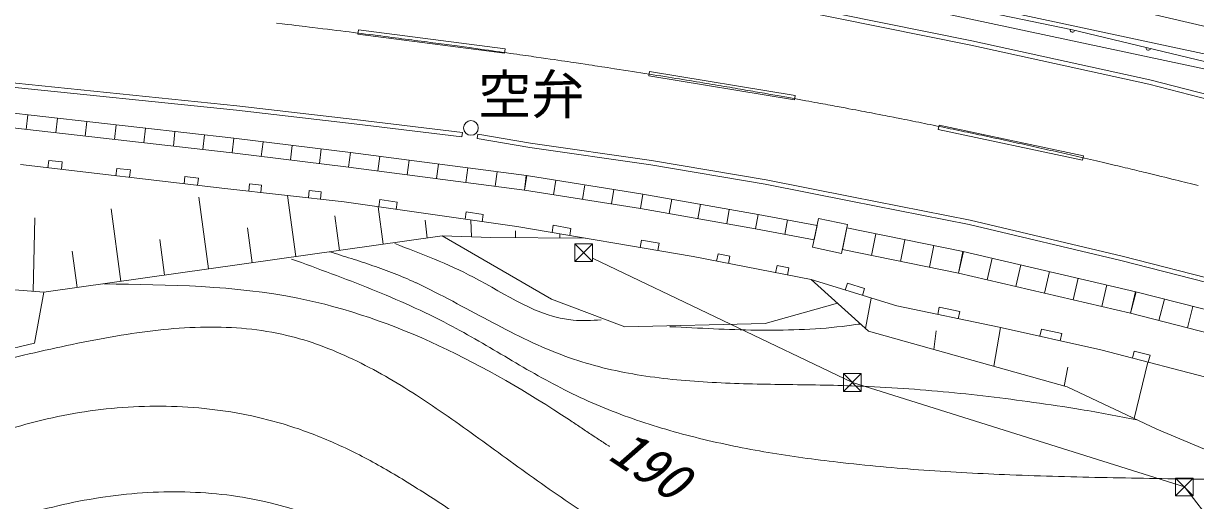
# Model space of a CAD drawing. Units: millimetres, scale not verified. Extents: x 40000 to 680000, y 20000 to 380000.
# Drawn here: x 490392 to 530206, y 263162 to 279353 of the extents above; entities that cross this region are included whole.
import ezdxf
from ezdxf.enums import TextEntityAlignment as Align

# ---------------------------------------------------------------- set-up
doc = ezdxf.new("R2010")
doc.units = ezdxf.units.MM
doc.header["$LTSCALE"] = 1000
doc.linetypes.add('CHAIN', pattern=[18.5, 12, -1.5, 3.5, -1.5])
doc.layers.add('M-BGD', color=7, linetype='Continuous', lineweight=13)
doc.layers.add('M-BMK', color=2, linetype='CHAIN', lineweight=13)
doc.styles.add('ＭＳ ゴシック', font='')
doc.styles.get('ＭＳ ゴシック').set_extended_font_data('MS Gothic')

msp = doc.modelspace()

# ---------------------------------------------------------------- linework, layer by layer
at = {"layer": 'M-BGD'}
for p, q in [((514356, 281784), (533881, 277591)), ((514251, 281296), (533763, 277105)), ((519204, 280551), (526026, 279135)), ((516533, 279986), (522608, 278765)), ((527713, 279910), (534107, 278423)), ((516505, 279838), (522577, 278618)), ((501754, 278992), (501773, 279141)), ((501773, 279141), (506751, 278496)), ((526026, 279135), (533747, 277285)), ((506732, 278347), (501754, 278992)), ((522608, 278765), (528653, 277438)), ((506751, 278496), (506732, 278347)), ((522577, 278618), (528618, 277292)), ((511630, 277578), (511655, 277726)), ((516583, 276763), (511630, 277578)), ((511655, 277726), (516607, 276911)), ((489674, 277224), (497630, 276411)), ((489689, 277373), (497646, 276560)), ((528618, 277292), (535432, 275543)), ((528653, 277438), (535472, 275687)), ((516607, 276911), (516583, 276763)), ((489542, 276365), (497541, 275460)), ((497630, 276411), (501627, 275945)), ((497646, 276560), (501645, 276094)), ((490546, 276252), (490489, 275755)), ((491545, 276139), (491488, 275642)), ((492544, 276026), (492487, 275529)), ((493542, 275913), (493486, 275416)), ((501627, 275945), (505284, 275507)), ((501645, 276094), (505302, 275656)), ((489491, 275868), (497482, 274964)), ((494541, 275800), (494485, 275303)), ((495540, 275687), (495484, 275190)), ((496539, 275574), (496483, 275077)), ((505284, 275507), (505302, 275656)), ((505802, 275446), (505827, 275594)), ((505827, 275594), (507619, 275289)), ((521461, 275756), (521493, 275903)), ((526369, 274712), (521461, 275756)), ((521493, 275903), (526400, 274859)), ((497538, 275461), (497482, 274964)), ((497543, 275460), (497482, 274964)), ((497541, 275460), (501499, 274972)), ((498532, 275338), (498470, 274842)), ((499520, 275216), (499459, 274720)), ((505802, 275446), (507596, 275141)), ((507596, 275141), (511699, 274552)), ((507619, 275289), (511722, 274701)), ((497482, 274964), (501436, 274476)), ((500509, 275094), (500448, 274598)), ((501497, 274972), (501436, 274476)), ((501501, 274971), (501436, 274476)), ((501499, 274972), (507480, 274192)), ((502496, 274842), (502431, 274346)), ((526400, 274859), (526369, 274712)), ((497235, 273751), (490295, 274568)), ((491249, 274707), (491220, 274459)), ((491249, 274707), (491712, 274653)), ((491712, 274653), (491683, 274404)), ((493563, 274435), (493533, 274186)), ((493563, 274435), (494025, 274380)), ((494025, 274380), (493996, 274132)), ((501436, 274476), (507408, 273697)), ((503491, 274712), (503427, 274216)), ((504487, 274582), (504422, 274086)), ((505482, 274452), (505418, 273956)), ((506478, 274322), (506413, 273827)), ((511699, 274552), (515589, 273901)), ((511722, 274701), (515616, 274049)), ((495876, 274162), (495847, 273914)), ((495876, 274162), (496339, 274108)), ((496339, 274108), (496309, 273860)), ((507473, 274193), (507408, 273697)), ((507487, 274191), (507408, 273697)), ((507480, 274192), (511431, 273564)), ((508472, 274034), (508393, 273540)), ((515616, 274049), (518529, 273473)), ((501289, 273294), (497235, 273751)), ((498074, 273908), (498046, 273659)), ((498074, 273908), (498479, 273862)), ((498479, 273862), (498451, 273614)), ((500101, 273679), (500073, 273431)), ((500101, 273679), (500506, 273634)), ((500506, 273634), (500478, 273385)), ((507408, 273697), (511348, 273071)), ((509457, 273878), (509378, 273384)), ((510441, 273722), (510363, 273228)), ((511426, 273565), (511348, 273071)), ((511435, 273564), (511348, 273071)), ((511431, 273564), (515349, 272871)), ((515589, 273901), (518500, 273326)), ((496673, 271022), (496346, 273460)), ((499643, 271442), (499366, 273511)), ((507150, 272458), (501289, 273294)), ((502614, 271862), (502444, 273129)), ((502497, 273374), (502461, 273127)), ((502497, 273374), (503083, 273291)), ((503083, 273291), (503047, 273043)), ((512413, 273391), (512326, 272898)), ((513391, 273217), (513304, 272725)), ((518500, 273326), (522521, 272531)), ((518529, 273473), (522553, 272678)), ((490724, 270261), (490784, 272760)), ((493702, 270601), (493372, 273061)), ((501128, 271652), (500972, 272819)), ((505427, 272956), (505392, 272709)), ((505427, 272956), (506013, 272873)), ((506013, 272873), (505978, 272625)), ((511348, 273071), (515259, 272379)), ((514369, 273044), (514281, 272552)), ((515346, 272871), (515259, 272379)), ((515351, 272870), (515259, 272379)), ((515349, 272871), (517348, 272497)), ((517190, 271761), (517400, 272739)), ((517400, 272739), (518387, 272527)), ((498158, 271232), (497998, 272420)), ((504101, 272072), (504033, 272673)), ((505607, 272109), (505594, 272680)), ((513138, 271444), (507150, 272458)), ((508389, 272502), (508348, 272255)), ((508389, 272502), (508988, 272400)), ((508988, 272400), (508946, 272154)), ((515259, 272379), (517256, 272006)), ((516349, 272684), (516257, 272192)), ((517348, 272497), (517256, 272006)), ((518387, 272527), (518177, 271550)), ((518361, 272412), (518212, 271677)), ((518361, 272412), (522308, 271615)), ((522521, 272531), (527673, 271307)), ((522553, 272678), (527709, 271453)), ((491088, 270232), (504611, 272144)), ((495187, 270812), (495025, 272021)), ((508331, 269991), (504611, 272144)), ((504611, 272144), (506266, 272085)), ((506266, 272085), (509473, 272065)), ((507108, 272080), (507110, 272316)), ((508608, 272070), (508609, 272211)), ((511383, 271995), (511342, 271749)), ((511383, 271995), (511982, 271894)), ((519345, 272214), (519196, 271479)), ((520329, 272015), (520181, 271280)), ((492217, 270391), (492052, 271622)), ((511982, 271894), (511940, 271647)), ((513988, 271533), (513939, 271287)), ((513988, 271533), (514388, 271454)), ((518177, 271550), (517190, 271761)), ((518212, 271677), (522149, 270882)), ((521313, 271816), (521165, 271081)), ((522297, 271617), (522149, 270882)), ((522319, 271613), (522149, 270882)), ((522308, 271615), (528175, 270249)), ((517145, 270659), (513138, 271444)), ((514388, 271454), (514340, 271209)), ((515991, 271140), (515943, 270895)), ((515991, 271140), (516392, 271061)), ((523294, 271386), (523124, 270655)), ((524268, 271159), (524098, 270428)), ((527673, 271307), (534289, 269616)), ((527709, 271453), (534327, 269761)), ((516392, 271061), (516344, 270816)), ((522149, 270882), (527997, 269520)), ((525243, 270932), (525073, 270201)), ((486167, 270622), (491088, 270232)), ((520055, 269765), (517145, 270659)), ((519091, 268915), (517145, 270659)), ((518382, 270540), (518309, 270301)), ((518382, 270540), (518964, 270362)), ((518964, 270362), (518891, 270123)), ((526218, 270705), (526048, 269974)), ((527192, 270478), (527022, 269747)), ((490770, 268501), (491088, 270232)), ((508331, 269991), (510821, 269054)), ((519182, 270033), (519000, 268996)), ((528167, 270251), (527997, 269520)), ((528184, 270247), (527997, 269520)), ((528175, 270249), (533988, 268756)), ((529150, 269999), (528963, 269272)), ((515589, 269167), (518040, 269857)), ((523538, 269046), (520055, 269765)), ((521499, 269722), (521448, 269478)), ((521499, 269722), (522195, 269579)), ((522195, 269579), (522145, 269334)), ((530116, 269751), (529929, 269024)), ((510821, 269054), (515589, 269167)), ((527997, 269520), (533793, 268032)), ((519091, 268915), (525843, 267021)), ((521393, 268921), (521319, 268290)), ((523576, 269038), (523355, 267719)), ((526984, 268275), (523538, 269046)), ((524971, 268982), (524916, 268738)), ((524971, 268982), (525660, 268827)), ((525660, 268827), (525605, 268583)), ((490770, 268501), (486294, 267458)), ((532373, 266879), (526984, 268275)), ((528124, 268237), (528061, 267995)), ((528124, 268237), (528663, 268098)), ((528663, 268098), (528600, 267856)), ((525863, 267687), (525747, 267048)), ((528581, 267861), (528118, 265944)), ((525843, 267021), (528886, 265581)), ((528886, 265581), (536535, 262377))]:
    msp.add_line(p, q, dxfattribs=at)
at = {"layer": 'M-BGD', "color": 30}
for p, q in [((509717, 271869), (509117, 271869)), ((509117, 271869), (509117, 271269)), ((509717, 271869), (509117, 271269)), ((509117, 271869), (509717, 271269)), ((509717, 271269), (509717, 271869)), ((509117, 271269), (509717, 271269)), ((518552, 267168), (509746, 271374)), ((518852, 267468), (518252, 267468)), ((518252, 267468), (518252, 266868)), ((518852, 267468), (518252, 266868)), ((518252, 267468), (518852, 266868)), ((529825, 263622), (518552, 267168)), ((518852, 266868), (518852, 267468)), ((518252, 266868), (518852, 266868)), ((530125, 263922), (529525, 263922)), ((529525, 263922), (529525, 263322)), ((530125, 263922), (529525, 263322)), ((529525, 263922), (530125, 263322)), ((535281, 256662), (529825, 263622)), ((530125, 263322), (530125, 263922)), ((529525, 263322), (530125, 263322))]:
    msp.add_line(p, q, dxfattribs=at)
at = {"layer": 'M-BGD'}
msp.add_circle((505591, 275807), 250, dxfattribs=at)
for centre, start in [((526026, 279135), 168.2766), ((528600, 278519), 166.5225)]:
    msp.add_arc(centre, 75, start, 346.5225, dxfattribs=at)
for points, knots in [([(528207, 265902), (527573, 266025), (526939, 266147), (526302, 266253), (525770, 266342), (525237, 266419), (524703, 266493), (524192, 266564), (523681, 266632), (523169, 266693), (522657, 266754), (522143, 266809), (521629, 266856), (521114, 266904), (520597, 266945), (520081, 266978), (519560, 267011), (519040, 267037), (518519, 267055), (517704, 267082), (516889, 267090), (516073, 267103), (515259, 267115), (514445, 267132), (513632, 267179), (512831, 267226), (512031, 267301), (511239, 267432), (510458, 267562), (509684, 267747), (508938, 268009), (508516, 268157), (508102, 268330), (507695, 268518), (507284, 268707), (506880, 268911), (506479, 269121), (506076, 269332), (505676, 269549), (505274, 269763), (504874, 269977), (504472, 270189), (504065, 270390), (504034, 270405), (504003, 270420), (503973, 270435), (503942, 270450), (503912, 270464), (503881, 270479), (503850, 270494), (503820, 270509), (503789, 270523), (503758, 270538), (503727, 270552), (503696, 270566), (503463, 270674), (503227, 270773), (502988, 270867), (502749, 270961), (502507, 271049), (502264, 271133), (502021, 271217), (501776, 271296), (501531, 271374), (501285, 271452), (501039, 271528), (500793, 271604)], [0, 0, 0, 0, 1, 1, 1, 2, 2, 2, 3, 3, 3, 4, 4, 4, 5, 5, 5, 6, 6, 6, 7, 7, 7, 8, 8, 8, 9, 9, 9, 10, 10, 10, 11, 11, 11, 12, 12, 12, 13, 13, 13, 14, 14, 14, 15, 15, 15, 16, 16, 16, 17, 17, 17, 18, 18, 18, 19, 19, 19, 20, 20, 20, 21, 21, 21, 22, 22, 22, 22]), ([(510013, 269293), (509694, 269276), (509375, 269259), (509064, 269285), (507859, 269390), (506789, 270160), (505679, 270741), (504803, 271200), (503903, 271540), (503003, 271881)], [0, 0, 0, 0, 1, 1, 1, 2, 2, 2, 3, 3, 3, 3]), ([(499497, 271359), (499951, 271194), (500405, 271028), (500858, 270859), (501310, 270690), (501761, 270517), (502208, 270336), (502655, 270157), (503099, 269969), (503538, 269771), (503976, 269572), (504409, 269363), (504835, 269139), (505180, 268958), (505519, 268768), (505856, 268573), (506194, 268379), (506529, 268180), (506865, 267982), (507200, 267785), (507537, 267588), (507876, 267398), (508215, 267208), (508557, 267024), (508906, 266852), (509610, 266503), (510338, 266202), (511080, 265942), (511826, 265680), (512586, 265460), (513354, 265272), (514126, 265083), (514906, 264927), (515691, 264795), (516475, 264663), (517263, 264556), (518053, 264464), (518541, 264408), (519029, 264358), (519518, 264313), (520005, 264268), (520492, 264229), (520980, 264194), (521467, 264160), (521954, 264130), (522441, 264103), (522928, 264077), (523416, 264055), (523903, 264035), (524453, 264013), (525002, 263995), (525552, 263979), (526102, 263964), (526652, 263951), (527202, 263939), (527752, 263928), (528303, 263918), (528853, 263909), (529404, 263901), (529954, 263895), (530505, 263884), (531378, 263866), (532251, 263836), (533124, 263806)], [0, 0, 0, 0, 1, 1, 1, 2, 2, 2, 3, 3, 3, 4, 4, 4, 5, 5, 5, 6, 6, 6, 7, 7, 7, 8, 8, 8, 9, 9, 9, 10, 10, 10, 11, 11, 11, 12, 12, 12, 13, 13, 13, 14, 14, 14, 15, 15, 15, 16, 16, 16, 17, 17, 17, 18, 18, 18, 19, 19, 19, 20, 20, 20, 21, 21, 21, 21]), ([(493124, 270511), (495343, 270487), (497562, 270462), (499711, 270031), (503000, 269373), (506126, 267763), (508938, 265899), (509060, 265818), (509182, 265736), (509304, 265655), (509426, 265573), (509548, 265491), (509670, 265410), (509792, 265328), (509915, 265247), (510037, 265166)], [0, 0, 0, 0, 1, 1, 1, 2, 2, 2, 3, 3, 3, 4, 4, 4, 5, 5, 5, 5]), ([(512345, 269063), (512347, 269063), (512349, 269063), (512352, 269063), (512354, 269062), (512356, 269062), (512359, 269062), (512361, 269062), (512363, 269062), (512366, 269062), (512368, 269062), (512370, 269062), (512373, 269061), (512858, 269037), (513343, 269011), (513829, 268990), (514314, 268969), (514799, 268952), (515285, 268945), (515771, 268939), (516257, 268943), (516743, 268962), (517231, 268981), (517719, 269015), (518204, 269072), (518411, 269096), (518618, 269125), (518825, 269153)], [0, 0, 0, 0, 1, 1, 1, 2, 2, 2, 3, 3, 3, 4, 4, 4, 5, 5, 5, 6, 6, 6, 7, 7, 7, 8, 8, 8, 9, 9, 9, 9]), ([(461217, 253551), (462634, 254283), (464051, 255015), (465390, 255871), (466595, 256642), (467737, 257513), (468864, 258398), (469979, 259273), (471079, 260161), (472199, 261027), (473291, 261872), (474402, 262697), (475568, 263441), (476706, 264168), (477898, 264819), (479148, 265325), (479819, 265596), (480507, 265825), (481203, 266026), (481911, 266231), (482627, 266406), (483346, 266567), (484080, 266732), (484818, 266882), (485556, 267031), (486309, 267183), (487061, 267334), (487811, 267499), (488799, 267715), (489783, 267954), (490769, 268179), (491745, 268403), (492724, 268613), (493713, 268773), (494663, 268928), (495622, 269036), (496587, 269047), (497511, 269058), (498441, 268981), (499339, 268768), (500114, 268584), (500865, 268300), (501585, 267957), (502334, 267601), (503049, 267181), (503745, 266733), (504467, 266268), (505167, 265772), (505863, 265269), (506571, 264758), (507273, 264241), (507986, 263738), (508700, 263235), (509425, 262748), (510169, 262289), (510897, 261839), (511644, 261416), (512413, 261038), (513163, 260669), (513935, 260343), (514730, 260080), (515512, 259820), (516316, 259622), (517131, 259505), (517608, 259436), (518088, 259395), (518569, 259375), (519056, 259354), (519543, 259354), (520030, 259368), (520523, 259383), (521015, 259411), (521506, 259448), (522001, 259485), (522495, 259530), (522989, 259578), (524130, 259687), (525271, 259807), (526412, 259918), (527545, 260028), (528679, 260128), (529815, 260201), (530939, 260273), (532065, 260318), (533191, 260305), (534306, 260291), (535421, 260219), (536531, 260106), (537693, 259988), (538849, 259826), (540005, 259664)], [0, 0, 0, 0, 1, 1, 1, 2, 2, 2, 3, 3, 3, 4, 4, 4, 5, 5, 5, 6, 6, 6, 7, 7, 7, 8, 8, 8, 9, 9, 9, 10, 10, 10, 11, 11, 11, 12, 12, 12, 13, 13, 13, 14, 14, 14, 15, 15, 15, 16, 16, 16, 17, 17, 17, 18, 18, 18, 19, 19, 19, 20, 20, 20, 21, 21, 21, 22, 22, 22, 23, 23, 23, 24, 24, 24, 25, 25, 25, 26, 26, 26, 27, 27, 27, 28, 28, 28, 29, 29, 29, 30, 30, 30, 30]), ([(465824, 253079), (466922, 253497), (468020, 253916), (469128, 254306), (470186, 254678), (471252, 255025), (472309, 255400), (473357, 255771), (474395, 256170), (475412, 256622), (476419, 257069), (477405, 257568), (478343, 258144), (479151, 258641), (479923, 259195), (480679, 259769), (481442, 260349), (482187, 260949), (482940, 261540), (483694, 262132), (484456, 262714), (485249, 263255), (486041, 263796), (486864, 264295), (487727, 264714), (488608, 265142), (489531, 265487), (490476, 265749), (491430, 266014), (492407, 266195), (493392, 266289), (494374, 266383), (495364, 266390), (496348, 266303), (497318, 266217), (498281, 266039), (499213, 265760), (499479, 265681), (499741, 265593), (500002, 265498), (500261, 265403), (500518, 265301), (500772, 265192), (501026, 265083), (501277, 264968), (501525, 264847), (501773, 264726), (502018, 264599), (502260, 264467), (502504, 264334), (502745, 264196), (502983, 264055), (503222, 263913), (503458, 263767), (503693, 263620), (503928, 263472), (504162, 263322), (504395, 263170), (504628, 263019), (504860, 262867), (505092, 262715), (505321, 262565), (505550, 262415), (505779, 262266), (506008, 262117), (506238, 261967), (506467, 261818), (506696, 261669), (506926, 261520), (507155, 261372), (507384, 261223), (507614, 261074), (507843, 260925)], [0, 0, 0, 0, 1, 1, 1, 2, 2, 2, 3, 3, 3, 4, 4, 4, 5, 5, 5, 6, 6, 6, 7, 7, 7, 8, 8, 8, 9, 9, 9, 10, 10, 10, 11, 11, 11, 12, 12, 12, 13, 13, 13, 14, 14, 14, 15, 15, 15, 16, 16, 16, 17, 17, 17, 18, 18, 18, 19, 19, 19, 20, 20, 20, 21, 21, 21, 22, 22, 22, 23, 23, 23, 24, 24, 24, 24]), ([(510037, 265166), (510066, 265147), (510095, 265129), (510124, 265111), (510153, 265092), (510182, 265074), (510211, 265056), (510240, 265037), (510269, 265019), (510298, 265000)], [0, 0, 0, 0, 1, 1, 1, 2, 2, 2, 3, 3, 3, 3]), ([(543842, 255701), (541990, 256131), (540138, 256560), (538261, 256857), (537395, 256995), (536523, 257104), (535648, 257174), (534541, 257262), (533429, 257288), (532318, 257264), (531201, 257240), (530085, 257164), (528973, 257052), (527849, 256937), (526729, 256785), (525613, 256608), (524483, 256428), (523358, 256223), (522235, 256005), (521726, 255906), (521216, 255804), (520706, 255709), (520200, 255614), (519693, 255525), (519184, 255452), (518684, 255380), (518182, 255323), (517678, 255292), (517186, 255261), (516691, 255255), (516200, 255286), (514653, 255384), (513134, 255853), (511706, 256481), (510197, 257144), (508790, 257984), (507394, 258840), (505969, 259714), (504555, 260606), (503067, 261385), (501624, 262141), (500112, 262793), (498527, 263141), (497600, 263345), (496649, 263445), (495698, 263456), (494733, 263468), (493770, 263388), (492818, 263233), (491856, 263076), (490907, 262843), (489979, 262545), (489053, 262248), (488147, 261886), (487271, 261466), (486463, 261079), (485679, 260643), (484912, 260180), (484152, 259720), (483408, 259233), (482669, 258740), (481933, 258249), (481201, 257753), (480460, 257271), (479722, 256791), (478975, 256325), (478206, 255896), (477346, 255416), (476459, 254983), (475560, 254580), (474654, 254175), (473734, 253802), (472804, 253459), (471997, 253162), (471181, 252888), (470366, 252614)], [0, 0, 0, 0, 1, 1, 1, 2, 2, 2, 3, 3, 3, 4, 4, 4, 5, 5, 5, 6, 6, 6, 7, 7, 7, 8, 8, 8, 9, 9, 9, 10, 10, 10, 11, 11, 11, 12, 12, 12, 13, 13, 13, 14, 14, 14, 15, 15, 15, 16, 16, 16, 17, 17, 17, 18, 18, 18, 19, 19, 19, 20, 20, 20, 21, 21, 21, 22, 22, 22, 23, 23, 23, 24, 24, 24, 25, 25, 25, 25])]:
    msp.add_open_spline(points, degree=3, knots=knots, dxfattribs=at)
at = {"layer": 'M-BMK'}
for points in [[(498987, 279365), (499184, 279341), (499357, 279321), (499508, 279302), (499640, 279287), (499756, 279273), (499958, 279248), (500110, 279230), (500224, 279216), (500395, 279195), (500566, 279174)], [(500566, 279174), (500721, 279155), (500873, 279137), (501024, 279118), (501172, 279100), (501317, 279082), (501460, 279064), (501602, 279046), (501740, 279029), (501877, 279012), (502012, 278995), (502144, 278978), (502274, 278962), (502403, 278945), (502529, 278929), (502653, 278913), (502776, 278898), (502896, 278882), (503015, 278867), (503131, 278852), (503246, 278837), (503359, 278822), (503471, 278808), (503580, 278794), (503688, 278779), (503794, 278766), (503899, 278752), (504002, 278738), (504103, 278725), (504203, 278712), (504301, 278699), (504397, 278686), (504492, 278673), (504586, 278661), (504678, 278648), (504769, 278636), (504947, 278612), (505120, 278589), (505288, 278566), (505450, 278544), (505607, 278523), (505759, 278502), (505907, 278482), (506049, 278462), (506188, 278443), (506322, 278424), (506452, 278406), (506577, 278389), (506699, 278372), (506817, 278355), (506932, 278339), (507042, 278323), (507150, 278308), (507254, 278293), (507354, 278279), (507452, 278265), (507546, 278252), (507638, 278238), (507726, 278226), (507812, 278213), (507979, 278189), (508135, 278167), (508281, 278145), (508418, 278125), (508546, 278107), (508667, 278089), (508780, 278072), (508886, 278057), (508985, 278042), (509078, 278028), (509165, 278015), (509329, 277991), (509472, 277969), (509597, 277951), (509706, 277934), (509802, 277920), (509886, 277907), (510033, 277885), (510143, 277868), (510225, 277855), (510349, 277836), (510473, 277817)], [(510473, 277817), (510627, 277794), (510779, 277770), (510929, 277747), (511076, 277724), (511221, 277701), (511364, 277679), (511504, 277657), (511642, 277635), (511778, 277613), (511912, 277592), (512044, 277571), (512174, 277550), (512302, 277530), (512427, 277509), (512551, 277489), (512673, 277469), (512793, 277450), (512911, 277431), (513027, 277412), (513141, 277393), (513254, 277374), (513364, 277356), (513473, 277338), (513581, 277320), (513686, 277303), (513790, 277285), (513893, 277268), (513993, 277251), (514092, 277234), (514190, 277218), (514286, 277202), (514381, 277186), (514474, 277170), (514565, 277154), (514655, 277139), (514744, 277124), (514831, 277109), (514917, 277094), (515002, 277079), (515085, 277065), (515167, 277051), (515248, 277037), (515328, 277023), (515406, 277009), (515483, 276996), (515559, 276983), (515708, 276956), (515852, 276931), (515992, 276906), (516128, 276882), (516259, 276859), (516386, 276836), (516509, 276814), (516629, 276793), (516744, 276772), (516856, 276751), (516965, 276732), (517070, 276713), (517172, 276694), (517270, 276676), (517366, 276659), (517458, 276642), (517548, 276625), (517635, 276609), (517719, 276593), (517800, 276578), (517879, 276564), (517956, 276549), (518030, 276536), (518173, 276509), (518308, 276484), (518434, 276460), (518552, 276438), (518662, 276417), (518766, 276397), (518864, 276378), (518955, 276361), (519040, 276344), (519121, 276329), (519196, 276315), (519337, 276287), (519460, 276264), (519568, 276243), (519662, 276224), (519745, 276208), (519817, 276194), (519943, 276169), (520038, 276151), (520109, 276137), (520216, 276115), (520322, 276094)], [(526438, 274782), (526541, 274758), (526642, 274735), (526741, 274711), (526839, 274689), (526935, 274666), (527030, 274644), (527124, 274622), (527216, 274600), (527306, 274579), (527395, 274558), (527483, 274537), (527569, 274517), (527654, 274497), (527737, 274477), (527820, 274457), (527900, 274438), (527980, 274419), (528059, 274400), (528136, 274382), (528212, 274363), (528287, 274345), (528360, 274328), (528433, 274310), (528504, 274293), (528644, 274259), (528780, 274226), (528912, 274194), (529039, 274163), (529163, 274132), (529283, 274103), (529399, 274074), (529511, 274047), (529620, 274020), (529725, 273994), (529827, 273968), (529926, 273944), (530022, 273920), (530114, 273897), (530204, 273874), (530291, 273852)]]:
    msp.add_lwpolyline(points, dxfattribs=at)
msp.add_arc((481414, 79916), 200000, 76.98992, 78.81303, dxfattribs=at)

# ---------------------------------------------------------------- texts
at = {"layer": 'M-BGD', "style": 'ＭＳ ゴシック'}
msp.add_text('空弁', height=1320, dxfattribs=at).set_placement((505841, 275888), align=Align.BOTTOM_LEFT)
at = {"layer": 'M-BGD', "style": 'ＭＳ ゴシック', "oblique": 15}
msp.add_text('190', height=1320, rotation=326.238, dxfattribs=at).set_placement((509976, 264265), align=Align.BOTTOM_LEFT)

doc.saveas('drawing.dxf')
